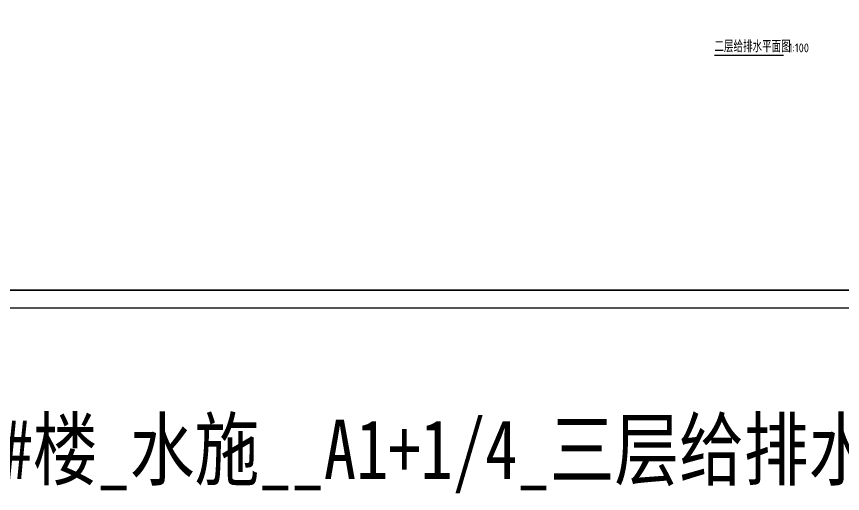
# Model space of a CAD drawing. Extents: x 1031190 to 1725648, y 733081 to 1571294.
# Drawn here: x 1287676 to 1334538, y 1024566 to 1051648 of the extents above; entities that cross this region are included whole.
import ezdxf

# ---------------------------------------------------------------- set-up
doc = ezdxf.new("R2010")
doc.units = 0
doc.header["$LTSCALE"] = 1000
doc.header["$MEASUREMENT"] = 0
for name, color, linetype in [('DIM_SYMB', 3, 'Continuous'), ('PUB_TEXT', 4, 'Continuous'), ('图框', 140, 'Continuous'), ('导图字', 7, 'Continuous')]:
    doc.layers.add(name, color=color, linetype=linetype)
doc.styles.get("Standard").update_dxf_attribs({"font": 'gbenor.shx', "bigfont": 'gbcbig.shx'})
doc.styles.add('黑体', font='simhei.ttf')

msp = doc.modelspace()

# ---------------------------------------------------------------- linework, layer by layer
at = {"layer": 'DIM_SYMB', "const_width": 70}
msp.add_lwpolyline([(1327274.6, 1049440.1), (1331193.8, 1049440.1)], dxfattribs=at)
at = {"layer": '图框'}
msp.add_lwpolyline([(1278969.8, 1035110.3), (1384069.8, 1035110.3), (1384069.8, 1094510.3), (1278969.8, 1094510.3)], close=True, dxfattribs=at)
at = {"layer": '图框', "const_width": 100}
msp.add_lwpolyline([(1281469.8, 1036110.3), (1383069.8, 1036110.3), (1383069.8, 1093510.3), (1281469.8, 1093510.3)], close=True, dxfattribs=at)

# ---------------------------------------------------------------- texts
at = {"layer": 'PUB_TEXT'}
for s, height, p in [('二层给排水平面图', 675.18, (1327274.6, 1049617.4)), ('1:100', 500, (1331487.5, 1049617.4))]:
    msp.add_text(s, height=height, dxfattribs=at).set_placement(p)
at = {"layer": '导图字', "color": 1, "style": '黑体', "width": 0.8}
msp.add_text('S-1#楼_水施__A1+1/4_三层给排水平面图', height=3364.726, dxfattribs=at).set_placement((1281277.3, 1025385.2))

doc.saveas('drawing.dxf')
